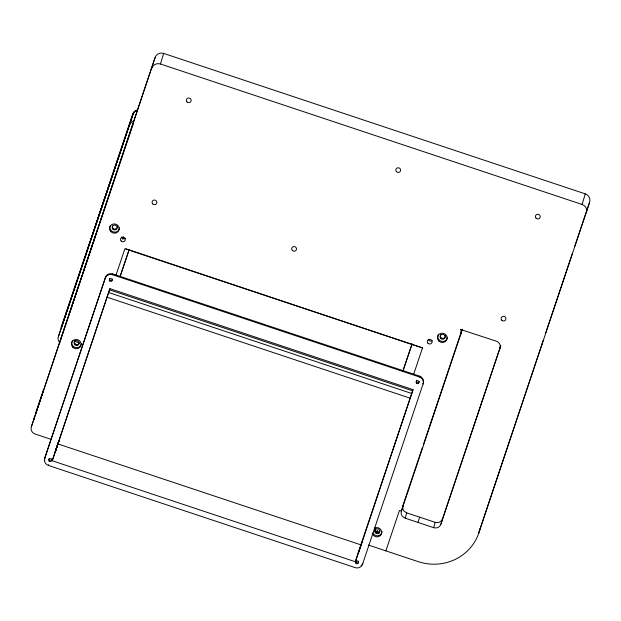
<?xml version="1.0" encoding="UTF-8"?>
<svg xmlns="http://www.w3.org/2000/svg" width="621" height="621" viewBox="0 0 621 621"><rect width="100%" height="100%" fill="white"/><g stroke="black" fill="none" stroke-linecap="round" stroke-linejoin="round"><path stroke-width="0.93" d="M61.254 327.609L132.902 113.728L134.633 111.415L137.722 109.987L134.633 111.501L132.816 114.233L58.351 336.799A5.806 5.566 16.6 0 0 58.087 338.957L58.195 339.687A5.806 5.566 16.6 0 0 59.569 342.287L60.113 342.808M61.518 326.196L61.246 327.624L61.526 326.165M500.045 348.296L500.192 345.408L499.68 344.026A5.806 5.566 16.7 0 0 496.303 341.185L460.51 329.464A6.777 6.489 16.7 0 1 461.046 333.469L401.414 511.052A5.806 5.566 16.7 0 0 402.633 516.54L405.156 518.17L433.629 527.656A5.806 5.566 16.7 0 0 440.918 524.209L500.837 345.649M56.946 446.926L58.948 440.755L56.208 448.82M61.339 326.887L133.515 112.766A6.777 6.497 16.6 0 1 137.73 109.971M52.249 460.766L109.894 288.656L413.035 389.646L359.932 548.692L355.398 561.757L52.249 460.766L109.894 288.656M355.398 561.757L356.959 556.478M58.933 440.832L55.153 452.135L56.558 448.098M61.285 337.777L60.811 339.369L132.568 125.807M132.801 114.264L133.499 112.812L58.351 336.799M51.59 439.505L35.055 434.001A5.806 5.566 16.7 0 1 31.322 426.883L155.149 57.419A6.777 6.497 16.7 0 1 163.649 53.406L585.269 193.868A6.777 6.497 16.7 0 1 589.632 202.167L478.838 532.934A48.415 46.396 16.7 0 1 429.732 564.015L427.372 563.752A48.415 46.396 16.7 0 1 418.127 561.617L368.416 545.052M69.226 313.962L77.578 288.812L76.732 291.622M31.322 426.883L155.149 57.419M151.966 68.023A6.777 6.497 16.7 0 1 160.466 64.002L163.649 53.406M44.689 458.321L105.485 277.377A5.806 5.566 16.7 0 1 112.766 273.931L419.586 376.147A5.806 5.566 16.7 0 1 423.32 383.258L423.08 384.057A5.806 5.566 16.7 0 0 419.346 376.939L112.525 274.73A5.806 5.566 16.7 0 0 105.244 278.169L44.689 458.321A5.806 5.566 16.7 0 0 48.43 465.44L355.243 567.648A5.806 5.566 16.7 0 0 362.532 564.21L423.32 383.258M48.43 465.44L48.671 464.64M105.244 278.169L105.485 277.377M55.199 451.972L58.056 443.588M112.525 274.73L112.766 273.931M362.532 564.21L362.773 563.41A5.806 5.566 16.7 0 1 361.143 565.809M419.346 376.939L419.586 376.147M405.156 518.17L406.739 512.868L404.224 511.246A5.806 5.566 16.7 0 1 403.006 505.758L401.414 511.052L399.466 510.408L385.866 550.866M460.836 334.253L462.164 329.836M418.011 522.455L419.602 517.153M433.629 527.656L435.22 522.354A5.806 5.566 16.7 0 0 442.501 518.915L500.705 345.742M440.918 524.209L442.501 518.915M478.838 532.934L480.165 528.518M586.457 212.762A6.777 6.497 16.7 0 0 582.094 204.464L585.269 193.868M480.429 527.633L543.282 340.269M358.503 552.434L358.294 553.117L359.155 550.687M55.611 450.644L55.828 450M58.351 442.672L58.11 443.417M55.89 449.798L56.162 448.952M358.721 551.758L359 550.889M359.334 549.872L359.699 548.747M91.186 248.563L92.568 244.301L86.521 262.349L87.344 259.997M61.572 327.422L133.515 112.766M122.531 238.984L123.144 237.152M122.787 238.79L123.408 236.958M115.816 275.701L124.906 248.749L422.536 347.907L125.9 248.796M120.132 276.407L129.09 249.774M120.202 276.283L129.16 249.65M403.052 370.675L412.01 344.034M402.812 371.467L412.08 343.918M413.578 374.548L422.699 347.318M357.261 555.562L413.035 389.646M360.49 546.379L361.538 543.29M359.512 549.647L362.09 541.768L361.787 542.568M376.714 532.671L377.483 530.381M402.641 506.27L422.381 447.547M423.305 444.791L462.164 329.161M545.657 333.011L572.415 253.407M574.867 246.087L589.632 202.167M68.201 317.362L68.675 315.973M129.642 124.837L131.458 122.096L134.547 120.59M132.871 125.201L133.321 124.689M160.466 64.002L582.094 204.464M109.537 289.828L412.678 390.819M108.675 292.522L411.816 393.512M107.123 297.211L410.264 398.201M74.202 341.208L78.797 342.738M74.419 343.902L77.183 344.826M406.739 512.868L435.22 522.354M375.061 530.676L379.656 532.205M374.82 531.467L379.415 532.997M58.04 443.961L361.181 544.951M480.18 528.355A48.415 46.396 16.7 0 1 479.07 531.18M542.218 343.801A6.777 6.497 16.7 0 1 541.892 344.585M379.99 530.559A2.515 2.414 16.7 0 1 377.032 532.756A2.515 2.414 16.7 0 1 375.1 529.589M375.379 529.022A2.515 2.414 16.7 0 1 375.806 528.549M445.304 335.55A2.515 2.414 16.7 0 1 442.4 338.375A2.515 2.414 16.7 0 1 440.747 334.641M432.224 340.525A2.422 2.321 16.7 0 1 428.249 339.206M374.727 528.044A4.844 4.642 16.7 0 1 381.395 530.582A4.844 4.642 16.7 0 1 378.352 536.715A4.844 4.642 16.7 0 1 372.212 533.113M447.43 337.141A4.844 4.642 16.7 0 1 441.135 341.201A4.844 4.642 16.7 0 1 438.558 334.183M382.07 531.522A4.844 4.642 16.7 0 1 372.957 533.206M34.349 419.167A5.806 5.566 16.7 0 1 34.504 416.287M117.361 226.246A2.515 2.414 16.7 0 1 114.784 229.118A2.515 2.414 16.7 0 1 112.525 225.904M125.395 238.332A2.422 2.321 16.7 0 1 121.429 236.981M119.496 227.837A4.844 4.642 16.7 0 1 113.806 232.06A4.844 4.642 16.7 0 1 110.08 225.966M79.24 343.048A2.515 2.414 16.7 0 1 76.725 344.671L76.08 344.539A2.515 2.414 16.7 0 1 74.466 341.457M74.745 340.89A2.515 2.414 16.7 0 1 75.172 340.424M81.436 343.39A4.844 4.642 16.7 0 1 75.133 347.45A4.844 4.642 16.7 0 1 72.564 340.432M44.782 460.409A5.806 5.566 16.7 0 1 44.929 457.53M51.885 459.462A1.452 1.389 16.7 0 1 49.998 460.681A1.452 1.389 16.7 0 1 49.222 458.577M51.729 458.756A1.452 1.389 16.7 0 1 51.853 459.098M358.635 562.036A1.452 1.389 16.7 0 1 356.811 562.898A1.452 1.389 16.7 0 1 355.88 561.12M356.043 560.794A1.452 1.389 16.7 0 1 356.283 560.522M358.542 560.965A1.452 1.389 16.7 0 1 358.674 561.314M419.253 381.55A1.452 1.389 16.7 0 1 417.172 382.66A1.452 1.389 16.7 0 1 416.854 380.347M112.417 278.969A1.452 1.389 16.7 0 1 111.089 280.607A1.452 1.389 16.7 0 1 109.552 279.085M109.622 278.728A1.452 1.389 16.7 0 1 109.793 278.402M95.432 235.794L93.592 241.305L95.432 235.794M35.49 413.935L35.358 414.432L43.315 390.562L35.49 413.935M83.695 270.748L85.496 265.353L83.695 270.748M501.737 320.172A2.422 2.321 16.7 0 0 505.828 319.411A2.422 2.321 16.7 0 0 503.018 316.361A2.422 2.321 16.7 0 0 501.737 320.172M536.032 218.134A2.422 2.321 16.7 0 0 540.123 217.381A2.422 2.321 16.7 0 0 537.312 214.33A2.422 2.321 16.7 0 0 536.032 218.134M396.408 171.621A2.422 2.321 16.7 0 0 400.491 170.868A2.422 2.321 16.7 0 0 397.688 167.81A2.422 2.321 16.7 0 0 396.408 171.621M427.947 343.203A2.422 2.321 16.7 0 0 432.03 342.443A2.422 2.321 16.7 0 0 429.227 339.392A2.422 2.321 16.7 0 0 427.947 343.203M375.387 532.764A2.515 2.414 16.7 0 0 379.633 531.972A2.515 2.414 16.7 0 0 376.722 528.797A2.515 2.414 16.7 0 0 375.387 532.764M440.755 338.383A2.515 2.414 16.7 0 0 445.001 337.599A2.515 2.414 16.7 0 0 442.09 334.424A2.515 2.414 16.7 0 0 440.755 338.383M438.721 340.906A4.844 4.642 16.7 0 0 446.887 339.392A4.844 4.642 16.7 0 0 441.283 333.283A4.844 4.642 16.7 0 0 438.721 340.906M152.681 203.882A2.422 2.321 16.7 0 0 156.764 203.121A2.422 2.321 16.7 0 0 153.954 200.071A2.422 2.321 16.7 0 0 152.681 203.882M186.975 101.852A2.422 2.321 16.7 0 0 191.058 101.091A2.422 2.321 16.7 0 0 188.248 98.04A2.422 2.321 16.7 0 0 186.975 101.852M292.305 250.395A2.422 2.321 16.7 0 0 296.388 249.642A2.422 2.321 16.7 0 0 293.586 246.591A2.422 2.321 16.7 0 0 292.305 250.395M112.812 229.079A2.515 2.414 16.7 0 0 117.059 228.295A2.515 2.414 16.7 0 0 114.148 225.12A2.515 2.414 16.7 0 0 112.812 229.079M121.118 240.987A2.422 2.321 16.7 0 0 125.209 240.257A2.422 2.321 16.7 0 0 122.422 237.183A2.422 2.321 16.7 0 0 121.118 240.987M110.779 231.602A4.844 4.642 16.7 0 0 118.953 230.088A4.844 4.642 16.7 0 0 113.34 223.987A4.844 4.642 16.7 0 0 110.779 231.602M74.753 344.632A2.515 2.414 16.7 0 0 78.999 343.848A2.515 2.414 16.7 0 0 76.088 340.673A2.515 2.414 16.7 0 0 74.753 344.632M72.719 347.155A4.844 4.642 16.7 0 0 80.885 345.641A4.844 4.642 16.7 0 0 75.281 339.532A4.844 4.642 16.7 0 0 72.719 347.155M416.481 383.11A1.452 1.389 16.7 0 0 418.942 382.699A1.452 1.389 16.7 0 0 417.289 380.844A1.452 1.389 16.7 0 0 416.481 383.11M109.669 280.902A1.452 1.389 16.7 0 0 112.122 280.49A1.452 1.389 16.7 0 0 110.476 278.627A1.452 1.389 16.7 0 0 109.669 280.902M49.129 461.069A1.452 1.389 16.7 0 0 51.582 460.619A1.452 1.389 16.7 0 0 49.897 458.787A1.452 1.389 16.7 0 0 49.129 461.069M355.949 563.286A1.452 1.389 16.7 0 0 358.395 562.828A1.452 1.389 16.7 0 0 356.718 560.996A1.452 1.389 16.7 0 0 355.949 563.286"/></g></svg>
